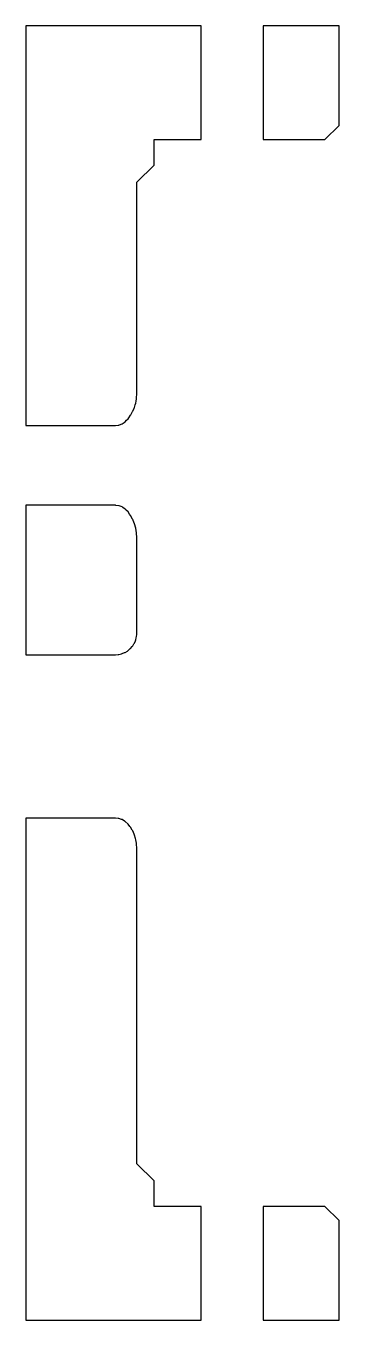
# Model space of a CAD drawing. Header units: metres. Extents: x 0 to 47.5, y 0 to 45.5.
# Drawn here: x 36.5 to 47.5, y 0 to 45.5 of the extents above.
import ezdxf

# ---------------------------------------------------------------- set-up
doc = ezdxf.new("R2010")
doc.units = ezdxf.units.M

msp = doc.modelspace()

# ---------------------------------------------------------------- linework, layer by layer
for p, q in [((42.6591, 45.5), (36.5, 45.5)), ((36.5, 45.5), (36.5, 31.4505)), ((42.6591, 41.5), (42.6591, 45.5)), ((47.5, 45.5), (44.8368, 45.5)), ((44.8368, 45.5), (44.8368, 41.5)), ((47.5, 42), (47.5, 45.5)), ((47, 41.5), (47.5, 42)), ((41, 40.6041), (41, 41.5)), ((41, 41.5), (42.6591, 41.5)), ((44.8368, 41.5), (47, 41.5)), ((40.3959, 40), (41, 40.6041)), ((40.3959, 32.553), (40.3959, 40)), ((40.3709, 32.3034), (40.3867, 32.3929)), ((40.3867, 32.3929), (40.3891, 32.4345)), ((40.3891, 32.4345), (40.3959, 32.553)), ((40.187, 31.8315), (40.2329, 31.9196)), ((40.2329, 31.9196), (40.2493, 31.9459)), ((40.2493, 31.9459), (40.2527, 31.9512)), ((40.2527, 31.9512), (40.3005, 32.0578)), ((40.3005, 32.0578), (40.3142, 32.0882)), ((40.3142, 32.0882), (40.3412, 32.1774)), ((40.3412, 32.1774), (40.3592, 32.2366)), ((40.3592, 32.2366), (40.3709, 32.3034)), ((36.5, 31.4505), (39.6459, 31.4505)), ((39.6459, 31.4505), (39.7421, 31.4629)), ((39.7421, 31.4629), (39.7632, 31.4656)), ((39.7632, 31.4656), (39.8486, 31.4992)), ((39.8486, 31.4992), (39.8777, 31.5107)), ((39.8777, 31.5107), (39.9464, 31.5574)), ((39.9464, 31.5574), (39.9864, 31.5846)), ((39.9864, 31.5846), (40.0353, 31.6337)), ((40.0353, 31.6337), (40.0868, 31.6854)), ((40.0868, 31.6854), (40.1155, 31.7257)), ((40.1155, 31.7257), (40.1762, 31.8108)), ((40.1762, 31.8108), (40.187, 31.8315)), ((39.6459, 28.6451), (36.5, 28.6451)), ((36.5, 28.6451), (36.5, 23.3942)), ((39.6533, 28.6441), (39.6459, 28.6451)), ((39.7632, 28.6303), (39.6533, 28.6441)), ((39.7746, 28.6259), (39.7632, 28.6303)), ((39.8777, 28.5862), (39.7746, 28.6259)), ((39.8999, 28.5714), (39.8777, 28.5862)), ((39.9864, 28.5139), (39.8999, 28.5714)), ((40.0247, 28.4762), (39.9864, 28.5139)), ((40.0868, 28.4152), (40.0247, 28.4762)), ((40.1429, 28.3382), (40.0868, 28.4152)), ((40.1762, 28.2925), (40.1429, 28.3382)), ((40.2474, 28.1588), (40.1762, 28.2925)), ((40.2527, 28.1488), (40.2474, 28.1588)), ((40.2651, 28.1162), (40.2527, 28.1488)), ((40.3139, 27.9997), (40.2651, 28.1162)), ((40.3142, 27.9991), (40.3139, 27.9997)), ((40.3588, 27.8416), (40.3142, 27.9991)), ((40.3592, 27.84), (40.3588, 27.8416)), ((40.3862, 27.6753), (40.3592, 27.84)), ((40.3867, 27.6726), (40.3862, 27.6753)), ((40.3957, 27.5047), (40.3867, 27.6726)), ((40.3959, 27.5009), (40.3957, 27.5047)), ((40.3959, 24.1448), (40.3959, 27.5009)), ((40.3924, 24.0998), (40.3959, 24.1448)), ((40.1762, 23.6141), (40.2314, 23.6787)), ((40.2314, 23.6787), (40.2527, 23.7036)), ((40.2527, 23.7036), (40.2954, 23.7734)), ((40.2954, 23.7734), (40.3142, 23.804)), ((40.3142, 23.804), (40.3443, 23.8768)), ((40.3443, 23.8768), (40.3592, 23.9129)), ((40.3592, 23.9129), (40.3768, 23.9864)), ((40.3768, 23.9864), (40.3867, 24.0274)), ((40.3867, 24.0274), (40.3924, 24.0998)), ((36.5, 23.3942), (39.6459, 23.3942)), ((39.6459, 23.3942), (39.7414, 23.4018)), ((39.7414, 23.4018), (39.7632, 23.4035)), ((39.7632, 23.4035), (39.8553, 23.4256)), ((39.8553, 23.4256), (39.8777, 23.431)), ((39.8777, 23.431), (39.9635, 23.4666)), ((39.9635, 23.4666), (39.9864, 23.476)), ((39.9864, 23.476), (40.0637, 23.5234)), ((40.0637, 23.5234), (40.0868, 23.5376)), ((40.0868, 23.5376), (40.1536, 23.5947)), ((40.1536, 23.5947), (40.1762, 23.6141)), ((39.6459, 17.6483), (36.5, 17.6483)), ((36.5, 17.6483), (36.5, 0)), ((39.7379, 17.6377), (39.6459, 17.6483)), ((39.7632, 17.6348), (39.7379, 17.6377)), ((39.8527, 17.6033), (39.7632, 17.6348)), ((39.8777, 17.5946), (39.8527, 17.6033)), ((39.9622, 17.5433), (39.8777, 17.5946)), ((39.9864, 17.5287), (39.9622, 17.5433)), ((40.0868, 17.4387), (39.9864, 17.5287)), ((40.1551, 17.3533), (40.0868, 17.4387)), ((40.1762, 17.3269), (40.1551, 17.3533)), ((40.2339, 17.2281), (40.1762, 17.3269)), ((40.2527, 17.1959), (40.2339, 17.2281)), ((40.2984, 17.0867), (40.2527, 17.1959)), ((40.3142, 17.0491), (40.2984, 17.0867)), ((40.3472, 16.9325), (40.3142, 17.0491)), ((40.3592, 16.89), (40.3472, 16.9325)), ((40.379, 16.7693), (40.3592, 16.89)), ((40.3867, 16.7226), (40.379, 16.7693)), ((40.3932, 16.6009), (40.3867, 16.7226)), ((40.3959, 16.5509), (40.3932, 16.6009)), ((40.3959, 5.5), (40.3959, 16.5509)), ((41, 4.89591), (40.3959, 5.5)), ((41, 4), (41, 4.89591)), ((42.6591, 4), (41, 4)), ((42.6591, 0), (42.6591, 4)), ((47, 4), (44.8368, 4)), ((44.8368, 4), (44.8368, 0)), ((47.5, 3.5), (47, 4)), ((47.5, 0), (47.5, 3.5)), ((36.5, 0), (42.6591, 0)), ((44.8368, 0), (47.5, 0))]:
    msp.add_line(p, q)

doc.saveas('drawing.dxf')
